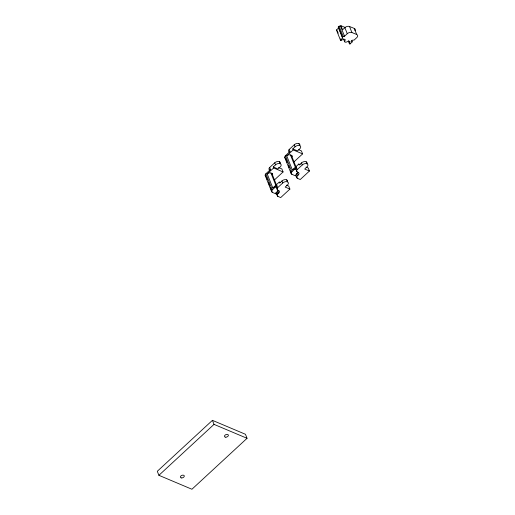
<?xml version="1.0" encoding="UTF-8"?>
<svg xmlns="http://www.w3.org/2000/svg" width="515" height="515" viewBox="0 0 515 515"><rect width="100%" height="100%" fill="white"/><g stroke="black" fill="none" stroke-linecap="round" stroke-linejoin="round"><path stroke-width="0.77" d="M351.616 40.479L352.189 41.915L349.981 43.987L349.408 43.756L350.033 41.561L348.842 41.078L345.829 42.294L344.638 41.812L345.269 39.616L344.078 39.127L341.065 40.35L340.447 40.099L336.437 30.018L338.709 27.881L338.207 27.07L339.115 26.213L340.981 25.75L345.507 27.598M352.189 41.915L351.655 41.046L352.627 40.131L354.133 40.086L356.792 37.589A3.444 2.118 -21.7 0 0 356.683 34.486L354.275 28.434L349.511 26.49A3.444 2.118 -21.7 0 0 344.857 27.649L342.584 29.78L340.981 25.75M340.447 40.099L342.72 37.962L342.218 37.144L343.132 36.295L344.535 36.256L347.265 33.7A3.444 2.118 -21.7 0 1 351.919 32.535L356.683 34.486M269.57 169.905A2.755 1.693 -21.7 0 1 269.68 167.491L274.733 162.817A3.444 2.118 -21.7 0 1 278.621 161.498A3.444 2.118 -21.7 0 1 280.327 163.487M289.102 151.854A2.755 1.693 -21.7 0 1 289.211 149.44L294.265 144.767A3.444 2.118 -21.7 0 1 298.153 143.447A3.444 2.118 -21.7 0 1 299.859 145.436M265.94 176.246A2.755 1.693 -21.7 0 1 265.888 173.755L270.484 169.506L269.68 167.491M274.463 179.909L283.076 171.946L273.639 167.967L273.24 166.957L275.538 164.839A3.444 2.118 -21.7 0 1 280.192 163.712L279.388 161.691M285.471 158.195A2.755 1.693 -21.7 0 1 285.419 155.704L290.016 151.455L289.211 149.44M293.994 161.858L302.608 153.895L293.177 149.917L292.771 148.906L295.069 146.788A3.444 2.118 -21.7 0 1 299.724 145.661L298.925 143.64M274.675 187.054A2.755 1.693 -21.7 0 0 272.828 188.02L267.208 173.909L273.639 167.967M294.213 169.004A2.755 1.693 -21.7 0 0 292.359 169.969L286.739 155.858L293.177 149.917M272.828 188.02L279.259 182.078L280.707 182.69M292.359 169.969L298.79 164.028L300.239 164.639M277.881 196.382L277.076 194.367L272.358 192.372A2.755 1.693 -21.7 0 1 272.306 189.881L276.903 185.632L277.707 187.653A2.755 1.693 -21.7 0 0 277.752 190.144L278.699 190.544A2.755 1.693 -21.7 0 1 278.75 193.035L277.83 193.885A2.755 1.693 -21.7 0 0 277.881 196.382L280.707 197.573L289.9 189.082L288.696 186.063L286.514 185.143M287.544 181.634A3.444 2.118 -21.7 0 0 285.844 179.645A3.444 2.118 -21.7 0 0 281.956 180.965L279.658 183.089L279.259 182.078M297.413 178.332L296.608 176.317L291.889 174.321A2.755 1.693 -21.7 0 1 291.838 171.83L296.434 167.581L297.239 169.602A2.755 1.693 -21.7 0 0 297.284 172.094L298.23 172.493A2.755 1.693 -21.7 0 1 298.282 174.984L297.361 175.834A2.755 1.693 -21.7 0 0 297.413 178.332L300.245 179.523L309.431 171.032L308.228 168.012L306.052 167.092M307.075 163.583A3.444 2.118 -21.7 0 0 305.376 161.594A3.444 2.118 -21.7 0 0 301.487 162.914L299.189 165.038L298.79 164.028M277.707 187.653L282.754 182.98A3.444 2.118 -21.7 0 1 287.415 181.853L286.61 179.838M297.239 169.602L302.292 164.929A3.444 2.118 -21.7 0 1 306.946 163.802L306.142 161.787M276.761 194.194A2.755 1.693 -21.7 0 1 277.025 191.87L277.946 191.02A2.755 1.693 -21.7 0 0 278.486 190.338M296.447 176.233A2.755 1.693 -21.7 0 1 296.556 173.819L297.477 172.969A2.755 1.693 -21.7 0 0 298.024 172.287M212.425 420.337L157.294 471.283L158.903 475.313L191.928 489.25L247.052 438.304L245.449 434.274L212.425 420.337L214.028 424.373L247.052 438.304M158.903 475.313L214.028 424.373M336.437 30.018L337.055 30.269M298.713 149.736L301.404 150.876L302.608 153.895M292.771 148.906L297.49 150.901L299.788 148.777A3.444 2.118 -21.7 0 0 299.724 145.661M286.739 155.858A2.755 1.693 -21.7 0 1 290.466 154.957L291.413 155.356A2.755 1.693 -21.7 0 1 292.159 156.792M309.431 171.032L304.713 169.042L307.011 166.918A3.444 2.118 -21.7 0 0 306.946 163.802M278.506 167.504L281.872 168.926L283.076 171.946M273.24 166.957L277.958 168.952L280.257 166.828A3.444 2.118 -21.7 0 0 280.192 163.712M267.208 173.909A2.755 1.693 -21.7 0 1 270.935 173.008L271.875 173.407A2.755 1.693 -21.7 0 1 272.628 174.843M289.9 189.082L285.181 187.093L287.473 184.969A3.444 2.118 -21.7 0 0 287.415 181.853M275.461 192.848L276.812 193.415M349.511 26.49L351.919 32.535M344.857 27.649L347.265 33.7M348.835 41.11L349.981 43.987M348.262 40.878L349.408 43.756M340.524 26.175L344.535 36.256M339.115 26.213L343.132 36.295M343.492 38.928L344.638 41.812M338.709 27.881L342.72 37.962M338.207 27.07L342.218 37.144M337.344 30.99L338.201 33.147M340.492 38.908L341.065 40.35M294.265 144.767L295.069 146.788M301.487 162.914L302.292 164.929M291.413 155.356L296.138 167.24M290.466 154.957L295.494 167.587M296.486 170.079L297.284 172.094M297.477 172.969L298.282 174.984M296.556 173.819L297.361 175.834M285.419 155.704L291.838 171.83M285.767 158.929L287.222 162.592M288.387 165.527L289.263 167.723M290.434 170.658L291.889 174.321M284.737 157.481L291.155 173.613M274.733 162.817L275.538 164.839M281.956 180.965L282.754 182.98M271.875 173.407L276.607 185.291M270.935 173.008L275.956 185.638M276.954 188.13L277.752 190.144M277.946 191.02L278.75 193.035M277.025 191.87L277.83 193.885M265.888 173.755L272.306 189.881M266.229 176.98L267.401 179.909M268.276 182.11L269.731 185.773M270.317 187.241L272.358 192.372M265.206 175.531L271.624 191.664M275.725 186.945A2.755 1.693 -21.7 0 1 276.175 187.003M276.787 188.052A2.755 1.693 -21.7 0 1 276.903 185.632M269.738 170.941A2.755 1.693 -21.7 0 1 270.484 169.506M272.255 173.278A2.755 1.693 -21.7 0 1 272.158 174.025M295.262 168.894A2.755 1.693 -21.7 0 1 295.707 168.952M296.325 170.001A2.755 1.693 -21.7 0 1 296.434 167.581M289.269 152.891A2.755 1.693 -21.7 0 1 290.016 151.455M291.786 155.227A2.755 1.693 -21.7 0 1 291.793 155.594M354.275 28.434A3.444 2.118 -21.7 0 1 355.06 30.688M181.724 477.946A2.066 1.275 -21.7 0 0 184.248 475.802A2.066 1.275 -21.7 0 0 180.984 475.873A2.066 1.275 -21.7 0 0 181.724 477.946M225.828 437.19A2.066 1.275 -21.7 0 0 228.345 435.046A2.066 1.275 -21.7 0 0 225.081 435.117A2.066 1.275 -21.7 0 0 225.828 437.19"/></g></svg>
